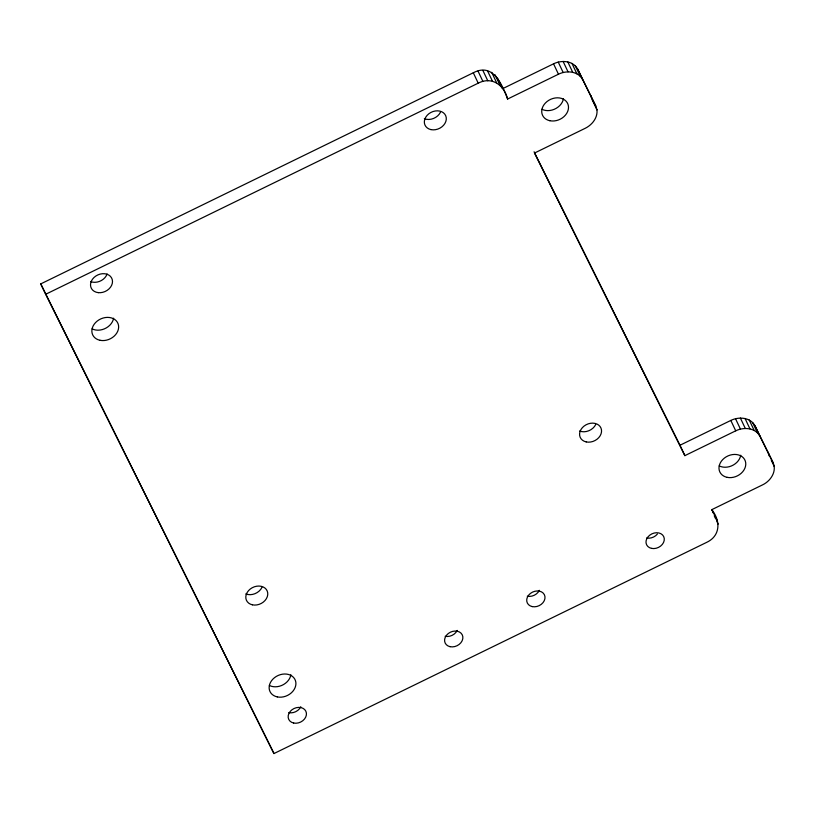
<?xml version="1.0" encoding="UTF-8"?>
<svg xmlns="http://www.w3.org/2000/svg" width="815" height="815" viewBox="0 0 815 815"><rect width="100%" height="100%" fill="white"/><g stroke="black" fill="none" stroke-linecap="round" stroke-linejoin="round"><path stroke-width="1.22" d="M596.977 109.913C597.782 117.849 592.108 124.858 585.313 128.25L534.467 153.067L684.875 455.646L735.721 430.829C743.626 426.866 755.25 427.61 759.855 436.106L773.078 462.686C777.072 471.467 770.542 481.105 762.585 484.864L711.74 509.681C720.796 520.836 720.531 535.995 706.513 542.444L273.962 753.559L45.66 294.286L40.75 283.895L473.301 72.779C493.055 62.327 501.979 84.281 507.602 99.033L558.458 74.216C566.364 70.253 577.978 70.997 582.593 79.483L595.806 106.072L596.977 109.913L592.067 99.522M45.66 294.286L478.211 83.171C491.903 76.101 504.169 85.055 507.602 99.033M502.692 88.641L553.548 63.825C561.454 59.862 573.067 60.605 577.682 69.102L595.806 106.072M684.875 455.646L679.965 445.255L730.811 420.438C738.716 416.475 750.34 417.229 754.945 425.715L773.078 462.686M534.08 151.773L679.965 445.255M40.75 283.895L273.962 753.559M754.945 425.715L759.855 436.106M771.306 460.292L774.25 466.526M752.591 422.455L757.502 432.836M749.219 419.99L754.13 430.371M745.053 418.482L749.963 428.873M577.682 69.102L582.593 79.483M575.319 65.832L580.239 76.223M740.387 418.054L745.297 428.446M571.947 63.366L576.857 73.758M567.78 61.869L572.69 72.26M735.527 418.727L740.438 429.108M563.114 61.441L568.024 71.822M730.811 420.438L735.721 430.829M558.255 62.103L563.165 72.494M553.548 63.825L558.458 74.216M716.996 520.276L712.086 509.884L712.972 512.767M714.246 515.803L715.723 518.921M716.701 520.999L718.178 524.116M497.435 78.046L502.346 88.438M495.072 74.786L499.982 85.178M491.7 72.321L496.61 82.712M487.533 70.823L492.443 81.215M482.867 70.396L487.778 80.777M478.008 71.058L482.918 81.449M473.301 72.779L478.211 83.171M768.168 452.305L769.34 456.145M590.895 95.681L591.772 98.564M290.884 674.789A13.875 11.033 -25.3 0 1 269.358 685.456M740.743 455.228A13.875 11.033 -25.3 0 1 719.217 465.895M563.471 98.605A13.875 11.033 -25.3 0 1 541.944 109.281M113.611 318.176A13.875 11.033 -25.3 0 1 92.085 328.842M261.951 587.381A11.379 9.047 -25.3 0 1 245.814 593.911M595.734 424.472A11.379 9.047 -25.3 0 1 579.597 431.003M440.497 112.154A11.379 9.047 -25.3 0 1 424.35 118.695M107.111 273.962A11.379 9.047 -25.3 0 1 90.76 281.633M657.399 534.039A9.485 7.539 -25.3 0 1 646.58 537.992M539.347 590.325A9.485 7.539 -25.3 0 1 527.305 596.203M457.215 630.413A9.485 7.539 -25.3 0 1 445.163 636.291M300.786 706.758A9.485 7.539 -25.3 0 1 288.734 712.646M277.283 696.907A13.875 11.033 -25.3 0 0 295.825 682.196A13.875 11.033 -25.3 0 0 274.472 677.693A13.875 11.033 -25.3 0 0 277.283 696.907M549.87 120.722A13.875 11.033 -25.3 0 0 568.412 106.011A13.875 11.033 -25.3 0 0 547.059 101.508A13.875 11.033 -25.3 0 0 549.87 120.722M727.143 477.346A13.875 11.033 -25.3 0 0 745.684 462.625A13.875 11.033 -25.3 0 0 724.331 458.122A13.875 11.033 -25.3 0 0 727.143 477.346M100.011 340.293A13.875 11.033 -25.3 0 0 118.552 325.572A13.875 11.033 -25.3 0 0 97.199 321.079A13.875 11.033 -25.3 0 0 100.011 340.293M252.405 604.822A11.379 9.047 -25.3 0 0 267.707 592.841A11.379 9.047 -25.3 0 0 250.246 589.031A11.379 9.047 -25.3 0 0 252.405 604.822M586.189 441.913A11.379 9.047 -25.3 0 0 601.49 429.933A11.379 9.047 -25.3 0 0 584.029 426.113A11.379 9.047 -25.3 0 0 586.189 441.913M430.941 129.605A11.379 9.047 -25.3 0 0 446.243 117.625A11.379 9.047 -25.3 0 0 428.792 113.805A11.379 9.047 -25.3 0 0 430.941 129.605M98.279 292.646A11.379 9.047 -25.3 0 0 112.225 279.474A11.379 9.047 -25.3 0 0 94.031 277.467A11.379 9.047 -25.3 0 0 98.279 292.646M651.491 548.373A9.485 7.539 -25.3 0 0 664.245 538.389A9.485 7.539 -25.3 0 0 649.698 535.211A9.485 7.539 -25.3 0 0 651.491 548.373M532.215 606.594A9.485 7.539 -25.3 0 0 544.96 596.611A9.485 7.539 -25.3 0 0 530.412 593.432A9.485 7.539 -25.3 0 0 532.215 606.594M450.074 646.682A9.485 7.539 -25.3 0 0 462.828 636.698A9.485 7.539 -25.3 0 0 448.281 633.52A9.485 7.539 -25.3 0 0 450.074 646.682M293.645 723.027A9.485 7.539 -25.3 0 0 306.399 713.043A9.485 7.539 -25.3 0 0 291.852 709.865A9.485 7.539 -25.3 0 0 293.645 723.027"/></g></svg>
